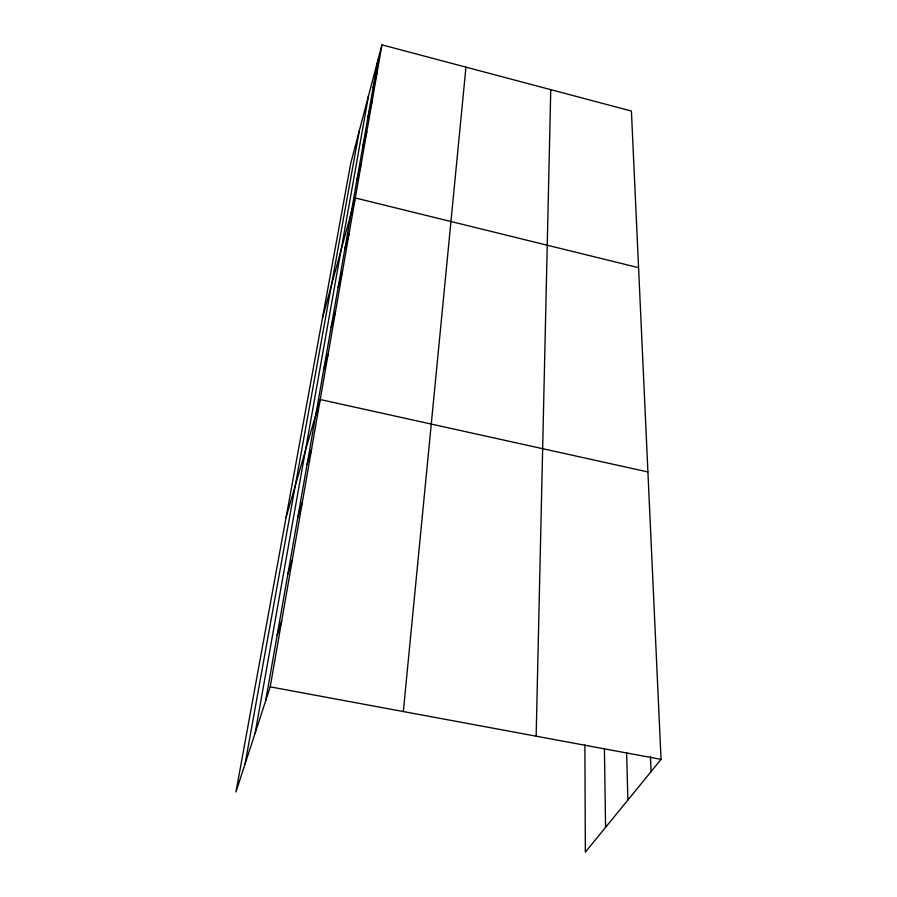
<?xml version="1.0" encoding="UTF-8"?>
<svg xmlns="http://www.w3.org/2000/svg" width="897" height="897" viewBox="0 0 897 897"><rect width="100%" height="100%" fill="white"/><g stroke="black" fill="none" stroke-linecap="round" stroke-linejoin="round"><path stroke-width="1.35" d="M536.148 736.179L550.758 89.644M403.325 711.545L465.958 67.14M381.943 44.85L350.738 163.321L235.945 791.95L270.21 686.855L381.943 44.85L631.41 111.049L661.055 759.355L585.349 852.15L584.889 744.97M265.669 700.759L377.962 59.964M255.152 733.028L368.555 95.676M245.072 763.952L359.305 130.771M373.107 87.671L377.144 72.455M368.017 116.756L372.098 101.462M362.657 147.332L366.783 131.96M357.017 179.523L361.188 164.095M322.46 318.166L355.29 197.968L638.563 267.687M344.796 249.254L349.068 233.758M338.158 287.107L342.475 271.6M331.139 327.181L335.5 311.708M323.682 369.687L328.089 354.27M286.121 517.199L320.218 399.524L647.903 471.945M307.088 464.433L311.562 449.251M297.804 517.423L302.3 502.432M287.847 574.181L292.377 559.47M277.173 635.132L281.703 620.769M270.21 686.855L661.055 759.355M650.46 756.317L651.076 771.577M626.599 752.673L627.889 800.012M604.421 749.073L605.587 827.337"/></g></svg>
